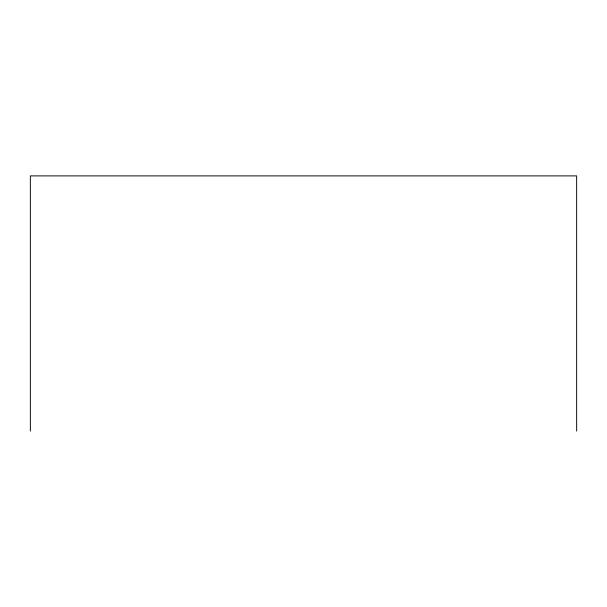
<?xml version="1.0" encoding="UTF-8"?>
<svg xmlns="http://www.w3.org/2000/svg" width="607" height="607" viewBox="0 0 607 607"><rect width="100%" height="100%" fill="white"/><g stroke="black" fill="none" stroke-linecap="round" stroke-linejoin="round"><path stroke-width="0.91" d="M576.65 431.107L576.65 175.893L30.35 175.893L30.35 431.107"/></g></svg>
